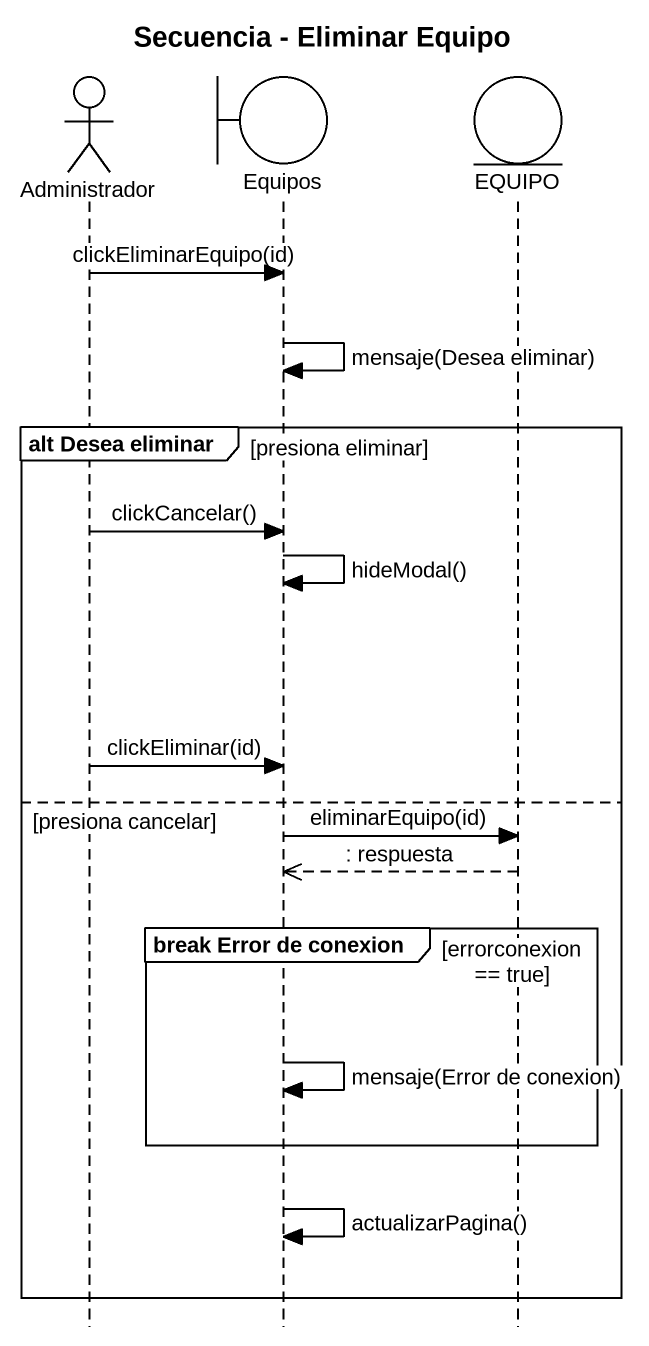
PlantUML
@startuml
title Secuencia - Eliminar Equipo
hide footbox
actor Administrador
boundary Equipos
entity EQUIPO

Administrador -> Equipos : clickEliminarEquipo(id)
Equipos -> Equipos : mensaje(Desea eliminar)
group alt Desea eliminar [presiona eliminar]
  Administrador -> Equipos : clickCancelar()
  Equipos -> Equipos : hideModal()
  Administrador -> Equipos : clickEliminar(id)
else presiona cancelar
  Equipos -> EQUIPO : eliminarEquipo(id)
  EQUIPO -->> Equipos : : respuesta
  group break Error de conexion [errorconexion == true]
    Equipos -> Equipos : mensaje(Error de conexion)
  end
  Equipos -> Equipos : actualizarPagina()
end
@enduml
